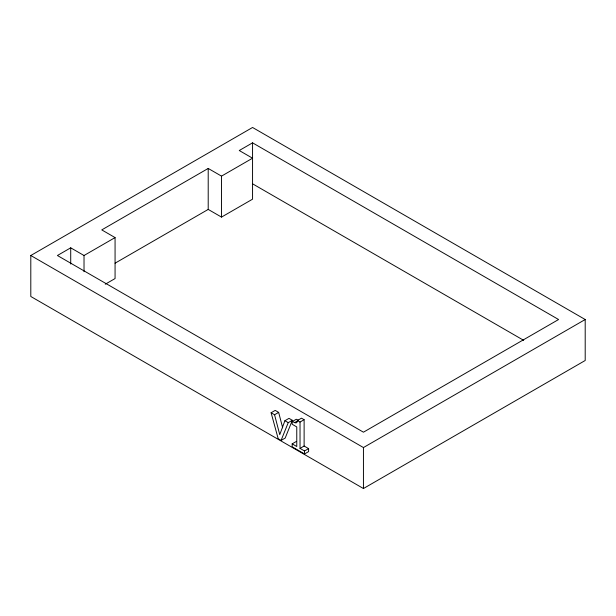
<?xml version="1.0" encoding="UTF-8"?>
<svg xmlns="http://www.w3.org/2000/svg" width="616" height="616" viewBox="0 0 616 616"><rect width="100%" height="100%" fill="white"/><g stroke="black" fill="none" stroke-linecap="round" stroke-linejoin="round"><path stroke-width="0.92" d="M304.119 419.696L301.486 418.179L297.397 420.536L296.974 422.291L296.011 422.969L292.184 421.606L292.184 424.278L296.766 426.927L296.766 446.508L292.184 443.859L292.184 446.839L304.52 453.961L308.608 451.605L308.608 448.617L304.119 446.03L300.031 448.394L300.031 422.06L304.119 419.696L304.119 446.03M271.109 412.758L278.209 438.777L281.081 440.432L285.177 438.076L292.33 420.289L288.996 418.364L284.908 420.728L279.756 434.665L274.559 414.753L271.109 412.758L275.198 410.395L278.648 412.389L282.667 427.781M281.081 440.432L288.242 422.645L292.33 420.289M30.8 255.509L252.56 127.474L585.2 319.519L585.2 360.491L363.44 488.527L30.8 296.481L30.8 255.509L363.44 447.555L585.2 319.519M115.069 237.584L84.022 255.509L70.717 247.825L57.411 255.509L363.44 432.193L558.589 319.519L252.56 142.835L239.254 150.52L252.56 158.204L221.514 176.13L208.208 168.445L101.763 229.899L115.069 237.584L115.069 278.555L105.267 284.215M115.069 263.186L208.208 209.417L221.514 217.094L252.56 199.176L252.56 142.835M274.559 414.753L278.648 412.389M292.184 421.606L296.273 419.25L298.529 420.335M294.44 422.699L297.713 420.805M292.184 443.859L296.273 441.495M300.031 448.394L304.52 450.981L308.608 448.617M252.56 183.807L523.662 340.325M297.397 420.536L300.031 422.06M284.908 420.728L288.242 422.645M363.44 447.555L363.44 488.527M304.52 450.981L304.52 453.961M221.514 176.13L221.514 217.094M208.208 168.445L208.208 209.417M84.022 255.509L84.022 271.702M70.717 247.825L70.717 264.025"/></g></svg>
